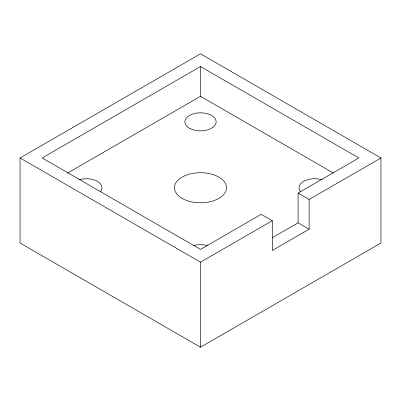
<?xml version="1.0" encoding="UTF-8"?>
<svg xmlns="http://www.w3.org/2000/svg" width="401" height="401" viewBox="0 0 401 401"><rect width="100%" height="100%" fill="white"/><g stroke="black" fill="none" stroke-linecap="round" stroke-linejoin="round"><path stroke-width="0.6" d="M20.05 157.974L200.5 53.794L380.95 157.974L380.95 243.026L200.5 347.206L20.05 243.026L20.05 157.974L200.5 262.159L272.314 220.7L272.314 250.465L309.136 229.202L309.136 199.437L380.95 157.974M272.094 237.833L298.088 222.826L298.088 193.056L358.855 157.974L200.5 66.551L42.145 157.974L200.5 249.402L261.262 214.319L272.314 220.7M67.634 173.026L200.5 96.32L333.366 173.026M298.088 193.056L309.136 199.437M298.088 222.826L309.136 229.202M200.5 66.551L200.5 96.32M200.5 262.159L200.5 347.206M193.718 245.527A15.624 9.022 0 0 1 207.282 245.527M300.745 191.838A15.624 9.022 0 0 1 303.697 181.317A15.624 9.022 0 0 1 321.968 179.768M79.032 179.768A15.624 9.022 0 0 1 97.303 181.317A15.624 9.022 0 0 1 100.255 191.838M182.089 198.375A26.04 15.032 0 0 0 225.653 191.633A26.04 15.032 0 0 0 193.758 173.222A26.04 15.032 0 0 0 182.089 198.375M189.452 128.21A15.624 9.022 0 0 0 215.593 124.165A15.624 9.022 0 0 0 196.455 113.117A15.624 9.022 0 0 0 189.452 128.21"/></g></svg>
